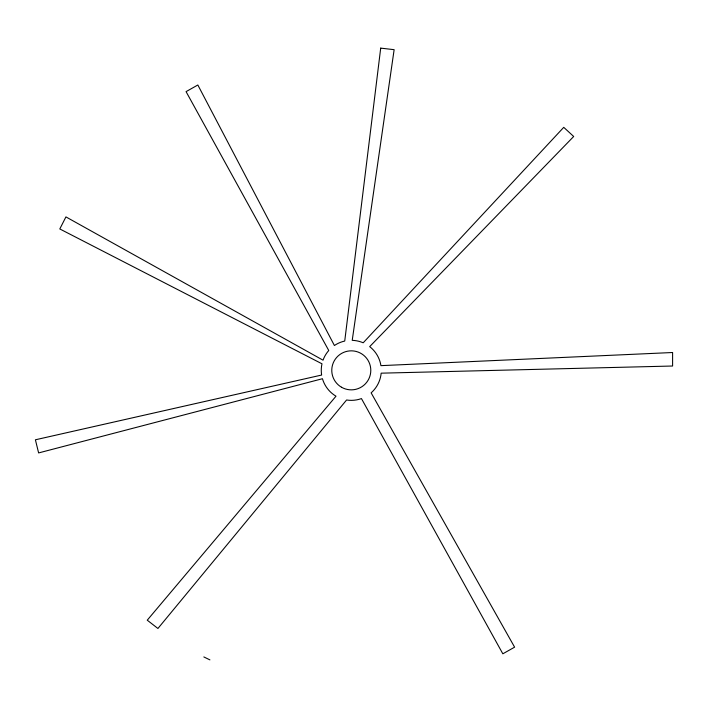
<?xml version="1.0" encoding="UTF-8"?>
<svg xmlns="http://www.w3.org/2000/svg" width="708" height="708" viewBox="0 0 708 708"><rect width="100%" height="100%" fill="white"/><g stroke="black" fill="none" stroke-linecap="round" stroke-linejoin="round"><path stroke-width="1.06" d="M203.833 656.935L209.913 659.874M380.7 48.126L344.734 341.052A30.019 30.019 0 0 0 334.406 345.513L197.842 84.995L186.062 91.633L328.76 350.495A30.019 30.019 0 0 0 323.034 360.177L65.933 216.905L59.799 228.95L321.981 363.797A30.019 30.019 0 0 0 321.636 375.045L35.4 439.792L38.621 452.925L322.45 378.718A30.019 30.019 0 0 0 335.999 396.188L147.246 620.19L157.928 628.474L346.584 399.993A30.019 30.019 0 0 0 361.452 398.586L502.83 653.803L514.61 647.165L371.134 392.86A30.019 30.019 0 0 0 381.169 373.169L672.6 366.018L672.6 352.513L380.931 365.647A30.019 30.019 0 0 0 369.682 346.628L573.692 136.485L563.745 127.334L363.204 342.796A30.019 30.019 0 0 0 352.221 340.344L394.135 49.675L380.7 48.126M341.522 387.241A19.514 19.514 0 0 0 370.797 370.346A19.514 19.514 0 0 0 341.522 353.451A19.514 19.514 0 0 0 341.522 387.241"/></g></svg>
